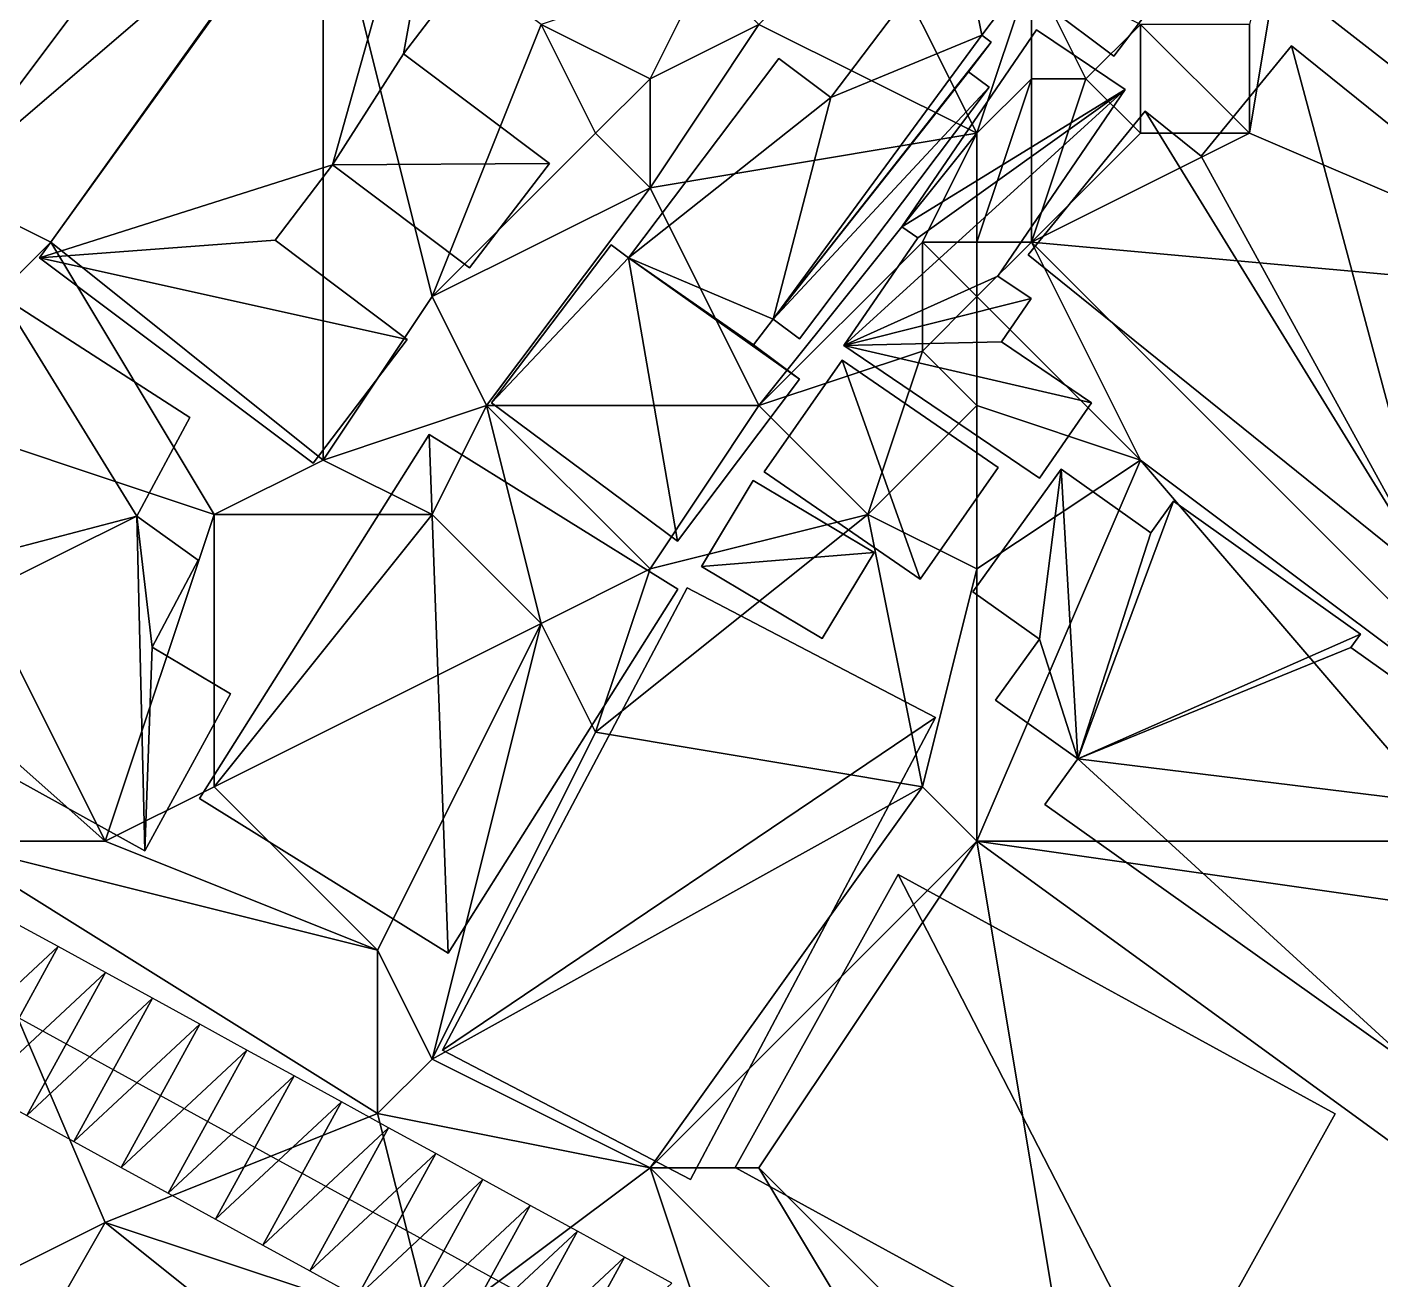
# Model space of a CAD drawing. Header units: metres. Extents: x -1103 to 901, y -902 to 905.
# Drawn here: x -976.87 to -927.17, y -46.11 to -0.1 of the extents above; entities that cross this region are included whole.
import ezdxf

# ---------------------------------------------------------------- set-up
doc = ezdxf.new("R2010")
doc.units = ezdxf.units.M
for name, color, linetype in [('OSM_BUILDING_FOOTPRINTS', 7, 'CONTINUOUS'), ('OSM_BUILDING_ROOFS', 1, 'CONTINUOUS'), ('OSM_BUILDING_WALLS', 8, 'CONTINUOUS'), ('OSM_ROAD_AXES', 2, 'CONTINUOUS'), ('OSM_ROAD_SURFACE', 9, 'CONTINUOUS'), ('OSM_TERRAIN', 3, 'CONTINUOUS')]:
    doc.layers.add(name, color=color, linetype=linetype)

msp = doc.modelspace()

# ---------------------------------------------------------------- linework, layer by layer
at = {"layer": 'OSM_BUILDING_FOOTPRINTS'}
for points in [[(-976.408, -8.569, 18.257), (-966.36, -16.111, 18.257), (-962.911, -11.576, 18.257), (-967.764, -7.927, 18.257), (-965.653, -5.162, 18.257), (-960.623, -8.944, 18.257), (-957.694, -5.107, 18.257), (-963.055, -1.081, 18.257), (-960.646, 2.07, 18.257), (-958.247, 0.268, 18.257), (-956.092, 3.088, 18.257), (-953.35, 1.031, 18.257), (-949.68, 5.842, 18.257), (-960.358, 13.716, 18.257), (-976.408, -8.569, 18.257)], [(-933.144, 3.442, 21.771), (-926.844, 11.427, 21.771), (-911.843, -0.273, 21.771), (-918.144, -8.258, 21.771), (-933.144, 3.442, 21.771)], [(-955.428, -8.093, 19.909), (-954.787, -8.568, 19.909), (-949.271, -1.258, 19.909), (-947.359, -2.685, 19.909), (-942.617, 3.597, 19.909), (-940.174, 1.783, 19.909), (-941.821, -0.395, 19.909), (-941.478, -0.65, 19.909), (-942.307, -1.745, 19.909), (-941.556, -2.309, 19.909), (-948.519, -11.543, 19.909), (-949.481, -10.824, 19.909), (-950.2, -11.775, 19.909), (-948.508, -13.025, 19.909), (-952.996, -18.975, 19.909), (-959.816, -13.899, 19.909), (-955.428, -8.093, 19.909)], [(-935.012, 1.418, 20.268), (-936.438, 2.491, 20.268), (-937.079, 1.64, 20.268), (-938.14, 2.436, 20.268), (-939.456, 0.688, 20.268), (-936.969, -1.169, 20.268), (-935.012, 1.418, 20.268)], [(-939.809, -0.196, 20.153), (-936.56, -2.397, 20.153), (-941.235, -9.243, 20.153), (-940.008, -10.072, 20.153), (-941.102, -11.664, 20.153), (-937.797, -13.898, 20.153), (-939.699, -16.663, 20.153), (-946.884, -11.797, 20.153), (-944.175, -7.838, 20.153), (-944.761, -7.44, 20.153), (-939.809, -0.196, 20.153)], [(-940.119, -8.468, 21.907), (-935.819, -3.193, 21.907), (-933.774, -4.841, 21.907), (-930.458, -0.782, 21.907), (-909.975, -17.282, 21.907), (-919.359, -28.772, 21.907), (-926.898, -22.679, 21.907), (-925.152, -20.534, 21.907), (-940.119, -8.468, 21.907)], [(-977.823, -9.973, 18.501), (-985.538, -21.386, 18.501), (-984.377, -23.808, 18.501), (-972.55, -30.355, 18.501), (-969.4, -24.582, 18.501), (-972.274, -22.868, 18.501), (-970.583, -19.683, 18.501), (-972.838, -18.068, 18.501), (-970.892, -14.441, 18.501), (-977.823, -9.973, 18.501)], [(-949.813, -16.431, 20.151), (-946.95, -12.328, 20.151), (-941.224, -16.276, 20.151), (-944.087, -20.379, 20.151), (-949.813, -16.431, 20.151)], [(-962.104, -15.06, 19.164), (-970.538, -28.43, 19.164), (-961.408, -34.115, 19.164), (-952.974, -20.744, 19.164), (-962.104, -15.06, 19.164)], [(-939.51, -28.651, 21.261), (-938.295, -26.97, 21.261), (-941.312, -24.814, 21.261), (-939.698, -22.58, 21.261), (-942.152, -20.843, 21.261), (-938.903, -16.331, 21.261), (-935.62, -18.676, 21.261), (-934.78, -17.515, 21.261), (-927.915, -22.391, 21.261), (-928.28, -22.889, 21.261), (-919.249, -29.314, 21.261), (-925.804, -38.405, 21.261), (-939.51, -28.651, 21.261)], [(-950.211, -16.752, 20.132), (-945.767, -19.395, 20.132), (-947.679, -22.558, 20.132), (-952.112, -19.915, 20.132), (-950.211, -16.752, 20.132)], [(-952.642, -20.689, 20.204), (-943.523, -25.455, 20.204), (-952.509, -42.431, 20.204), (-961.618, -37.676, 20.204), (-952.642, -20.689, 20.204)], [(-950.873, -41.988, 20.931), (-944.893, -31.217, 20.931), (-928.854, -40.008, 20.931), (-934.834, -50.78, 20.931), (-950.873, -41.988, 20.931)]]:
    msp.add_polyline3d(points, close=True, dxfattribs=at)
at = {"layer": 'OSM_BUILDING_ROOFS'}
for points in [[(-960.358, 13.716, 29.857), (-976.408, -8.569, 29.857), (-965.653, -5.162, 29.857)], [(-960.358, 13.716, 29.857), (-965.653, -5.162, 29.857), (-963.055, -1.081, 29.857)], [(-960.358, 13.716, 29.857), (-963.055, -1.081, 29.857), (-960.646, 2.07, 29.857)], [(-926.844, 11.427, 36.571), (-933.144, 3.442, 36.571), (-918.144, -8.258, 36.571)], [(-941.821, -0.395, 34.709), (-942.617, 3.597, 34.709), (-947.359, -2.685, 34.709)], [(-941.821, -0.395, 34.709), (-940.174, 1.783, 34.709), (-942.617, 3.597, 34.709)], [(-939.456, 0.688, 30.268), (-936.969, -1.169, 30.268), (-935.012, 1.418, 30.268)], [(-949.481, -10.824, 34.709), (-941.478, -0.65, 34.709), (-941.821, -0.395, 34.709)], [(-947.359, -2.685, 34.709), (-949.481, -10.824, 34.709), (-941.821, -0.395, 34.709)], [(-936.56, -2.397, 37.153), (-939.809, -0.196, 37.153), (-944.761, -7.44, 37.153)], [(-949.481, -10.824, 34.709), (-942.307, -1.745, 34.709), (-941.478, -0.65, 34.709)], [(-925.152, -20.534, 39.907), (-930.458, -0.782, 39.907), (-933.774, -4.841, 39.907)], [(-925.152, -20.534, 39.907), (-909.975, -17.282, 39.907), (-930.458, -0.782, 39.907)], [(-965.653, -5.162, 29.857), (-957.694, -5.107, 29.857), (-963.055, -1.081, 29.857)], [(-947.359, -2.685, 34.709), (-949.271, -1.258, 34.709), (-954.787, -8.568, 34.709)], [(-949.481, -10.824, 34.709), (-941.556, -2.309, 34.709), (-942.307, -1.745, 34.709)], [(-949.481, -10.824, 34.709), (-948.519, -11.543, 34.709), (-941.556, -2.309, 34.709)], [(-936.56, -2.397, 37.153), (-944.175, -7.838, 37.153), (-946.884, -11.797, 37.153)], [(-946.884, -11.797, 37.153), (-941.235, -9.243, 37.153), (-936.56, -2.397, 37.153)], [(-936.56, -2.397, 37.153), (-944.761, -7.44, 37.153), (-944.175, -7.838, 37.153)], [(-947.359, -2.685, 34.709), (-954.787, -8.568, 34.709), (-949.481, -10.824, 34.709)], [(-935.819, -3.193, 39.907), (-940.119, -8.468, 39.907), (-925.152, -20.534, 39.907)], [(-925.152, -20.534, 39.907), (-933.774, -4.841, 39.907), (-935.819, -3.193, 39.907)], [(-976.408, -8.569, 29.857), (-967.764, -7.927, 29.857), (-965.653, -5.162, 29.857)], [(-965.653, -5.162, 29.857), (-960.623, -8.944, 29.857), (-957.694, -5.107, 29.857)], [(-976.408, -8.569, 29.857), (-962.911, -11.576, 29.857), (-967.764, -7.927, 29.857)], [(-954.787, -8.568, 34.709), (-955.428, -8.093, 34.709), (-959.816, -13.899, 34.709)], [(-976.408, -8.569, 29.857), (-966.36, -16.111, 29.857), (-962.911, -11.576, 29.857)], [(-954.787, -8.568, 34.709), (-959.816, -13.899, 34.709), (-952.996, -18.975, 34.709)], [(-954.787, -8.568, 34.709), (-952.996, -18.975, 34.709), (-948.508, -13.025, 34.709)], [(-954.787, -8.568, 34.709), (-948.508, -13.025, 34.709), (-950.2, -11.775, 34.709)], [(-954.787, -8.568, 34.709), (-950.2, -11.775, 34.709), (-949.481, -10.824, 34.709)], [(-946.884, -11.797, 37.153), (-940.008, -10.072, 37.153), (-941.235, -9.243, 37.153)], [(-972.838, -18.068, 42.901), (-977.823, -9.973, 42.901), (-985.538, -21.386, 42.901)], [(-972.838, -18.068, 42.901), (-970.892, -14.441, 42.901), (-977.823, -9.973, 42.901)], [(-946.884, -11.797, 37.153), (-941.102, -11.664, 37.153), (-940.008, -10.072, 37.153)], [(-946.884, -11.797, 37.153), (-937.797, -13.898, 37.153), (-941.102, -11.664, 37.153)], [(-946.884, -11.797, 37.153), (-939.699, -16.663, 37.153), (-937.797, -13.898, 37.153)], [(-946.95, -12.328, 31.751), (-949.813, -16.431, 31.751), (-944.087, -20.379, 31.751)], [(-946.95, -12.328, 31.751), (-944.087, -20.379, 31.751), (-941.224, -16.276, 31.751)], [(-961.408, -34.115, 30.764), (-962.104, -15.06, 30.764), (-970.538, -28.43, 30.764)], [(-961.408, -34.115, 30.764), (-952.974, -20.744, 30.764), (-962.104, -15.06, 30.764)], [(-938.903, -16.331, 29.661), (-942.152, -20.843, 29.661), (-939.698, -22.58, 29.661)], [(-939.698, -22.58, 29.661), (-938.295, -26.97, 29.661), (-938.903, -16.331, 29.661)], [(-938.295, -26.97, 29.661), (-935.62, -18.676, 29.661), (-938.903, -16.331, 29.661)], [(-945.767, -19.395, 30.132), (-950.211, -16.752, 30.132), (-952.112, -19.915, 30.132)], [(-938.295, -26.97, 29.661), (-927.915, -22.391, 29.661), (-934.78, -17.515, 29.661)], [(-938.295, -26.97, 29.661), (-934.78, -17.515, 29.661), (-935.62, -18.676, 29.661)], [(-972.838, -18.068, 42.901), (-985.538, -21.386, 42.901), (-984.377, -23.808, 42.901)], [(-972.838, -18.068, 42.901), (-984.377, -23.808, 42.901), (-972.55, -30.355, 42.901)], [(-972.274, -22.868, 42.901), (-970.583, -19.683, 42.901), (-972.838, -18.068, 42.901)], [(-972.274, -22.868, 42.901), (-972.838, -18.068, 42.901), (-972.55, -30.355, 42.901)], [(-945.767, -19.395, 30.132), (-952.112, -19.915, 30.132), (-947.679, -22.558, 30.132)], [(-943.523, -25.455, 31.804), (-952.642, -20.689, 31.804), (-961.618, -37.676, 31.804)], [(-939.698, -22.58, 29.661), (-941.312, -24.814, 29.661), (-938.295, -26.97, 29.661)], [(-938.295, -26.97, 29.661), (-928.28, -22.889, 29.661), (-927.915, -22.391, 29.661)], [(-972.55, -30.355, 42.901), (-969.4, -24.582, 42.901), (-972.274, -22.868, 42.901)], [(-938.295, -26.97, 29.661), (-919.249, -29.314, 29.661), (-928.28, -22.889, 29.661)], [(-943.523, -25.455, 31.804), (-961.618, -37.676, 31.804), (-952.509, -42.431, 31.804)], [(-938.295, -26.97, 29.661), (-939.51, -28.651, 29.661), (-925.804, -38.405, 29.661)], [(-938.295, -26.97, 29.661), (-925.804, -38.405, 29.661), (-919.249, -29.314, 29.661)], [(-944.893, -31.217, 29.331), (-950.873, -41.988, 29.331), (-934.834, -50.78, 29.331)], [(-944.893, -31.217, 29.331), (-934.834, -50.78, 29.331), (-928.854, -40.008, 29.331)]]:
    msp.add_3dface(points, dxfattribs=at)
at = {"layer": 'OSM_BUILDING_WALLS'}
for points in [[(-960.358, 13.716, 18.257), (-976.408, -8.569, 18.257), (-976.408, -8.569, 29.857)], [(-960.358, 13.716, 18.257), (-976.408, -8.569, 29.857), (-960.358, 13.716, 29.857)], [(-942.617, 3.597, 19.909), (-947.359, -2.685, 19.909), (-947.359, -2.685, 34.709)], [(-942.617, 3.597, 19.909), (-947.359, -2.685, 34.709), (-942.617, 3.597, 34.709)], [(-933.144, 3.442, 21.771), (-918.144, -8.258, 21.771), (-918.144, -8.258, 36.571)], [(-933.144, 3.442, 21.771), (-918.144, -8.258, 36.571), (-933.144, 3.442, 36.571)], [(-963.055, -1.081, 18.257), (-960.646, 2.07, 18.257), (-960.646, 2.07, 29.857)], [(-963.055, -1.081, 18.257), (-960.646, 2.07, 29.857), (-963.055, -1.081, 29.857)], [(-941.821, -0.395, 19.909), (-940.174, 1.783, 19.909), (-940.174, 1.783, 34.709)], [(-941.821, -0.395, 19.909), (-940.174, 1.783, 34.709), (-941.821, -0.395, 34.709)], [(-936.969, -1.169, 20.268), (-935.012, 1.418, 20.268), (-935.012, 1.418, 30.268)], [(-936.969, -1.169, 20.268), (-935.012, 1.418, 30.268), (-936.969, -1.169, 30.268)], [(-939.456, 0.688, 20.268), (-936.969, -1.169, 20.268), (-936.969, -1.169, 30.268)], [(-939.456, 0.688, 20.268), (-936.969, -1.169, 30.268), (-939.456, 0.688, 30.268)], [(-939.809, -0.196, 20.153), (-944.761, -7.44, 20.153), (-944.761, -7.44, 37.153)], [(-939.809, -0.196, 20.153), (-944.761, -7.44, 37.153), (-939.809, -0.196, 37.153)], [(-941.478, -0.65, 19.909), (-941.821, -0.395, 19.909), (-941.821, -0.395, 34.709)], [(-941.478, -0.65, 19.909), (-941.821, -0.395, 34.709), (-941.478, -0.65, 34.709)], [(-936.56, -2.397, 20.153), (-939.809, -0.196, 20.153), (-939.809, -0.196, 37.153)], [(-936.56, -2.397, 20.153), (-939.809, -0.196, 37.153), (-936.56, -2.397, 37.153)], [(-942.307, -1.745, 19.909), (-941.478, -0.65, 19.909), (-941.478, -0.65, 34.709)], [(-942.307, -1.745, 19.909), (-941.478, -0.65, 34.709), (-942.307, -1.745, 34.709)], [(-930.458, -0.782, 21.907), (-933.774, -4.841, 21.907), (-933.774, -4.841, 39.907)], [(-930.458, -0.782, 21.907), (-933.774, -4.841, 39.907), (-930.458, -0.782, 39.907)], [(-909.975, -17.282, 21.907), (-930.458, -0.782, 21.907), (-930.458, -0.782, 39.907)], [(-909.975, -17.282, 21.907), (-930.458, -0.782, 39.907), (-909.975, -17.282, 39.907)], [(-957.694, -5.107, 18.257), (-963.055, -1.081, 18.257), (-963.055, -1.081, 29.857)], [(-957.694, -5.107, 18.257), (-963.055, -1.081, 29.857), (-957.694, -5.107, 29.857)], [(-949.271, -1.258, 19.909), (-954.787, -8.568, 19.909), (-954.787, -8.568, 34.709)], [(-949.271, -1.258, 19.909), (-954.787, -8.568, 34.709), (-949.271, -1.258, 34.709)], [(-947.359, -2.685, 19.909), (-949.271, -1.258, 19.909), (-949.271, -1.258, 34.709)], [(-947.359, -2.685, 19.909), (-949.271, -1.258, 34.709), (-947.359, -2.685, 34.709)], [(-941.556, -2.309, 19.909), (-942.307, -1.745, 19.909), (-942.307, -1.745, 34.709)], [(-941.556, -2.309, 19.909), (-942.307, -1.745, 34.709), (-941.556, -2.309, 34.709)], [(-948.519, -11.543, 19.909), (-941.556, -2.309, 19.909), (-941.556, -2.309, 34.709)], [(-948.519, -11.543, 19.909), (-941.556, -2.309, 34.709), (-948.519, -11.543, 34.709)], [(-941.235, -9.243, 20.153), (-936.56, -2.397, 20.153), (-936.56, -2.397, 37.153)], [(-941.235, -9.243, 20.153), (-936.56, -2.397, 37.153), (-941.235, -9.243, 37.153)], [(-935.819, -3.193, 21.907), (-940.119, -8.468, 21.907), (-940.119, -8.468, 39.907)], [(-935.819, -3.193, 21.907), (-940.119, -8.468, 39.907), (-935.819, -3.193, 39.907)], [(-933.774, -4.841, 21.907), (-935.819, -3.193, 21.907), (-935.819, -3.193, 39.907)], [(-933.774, -4.841, 21.907), (-935.819, -3.193, 39.907), (-933.774, -4.841, 39.907)], [(-967.764, -7.927, 18.257), (-965.653, -5.162, 18.257), (-965.653, -5.162, 29.857)], [(-967.764, -7.927, 18.257), (-965.653, -5.162, 29.857), (-967.764, -7.927, 29.857)], [(-965.653, -5.162, 18.257), (-960.623, -8.944, 18.257), (-960.623, -8.944, 29.857)], [(-965.653, -5.162, 18.257), (-960.623, -8.944, 29.857), (-965.653, -5.162, 29.857)], [(-960.623, -8.944, 18.257), (-957.694, -5.107, 18.257), (-957.694, -5.107, 29.857)], [(-960.623, -8.944, 18.257), (-957.694, -5.107, 29.857), (-960.623, -8.944, 29.857)], [(-944.761, -7.44, 20.153), (-944.175, -7.838, 20.153), (-944.175, -7.838, 37.153)], [(-944.761, -7.44, 20.153), (-944.175, -7.838, 37.153), (-944.761, -7.44, 37.153)], [(-962.911, -11.576, 18.257), (-967.764, -7.927, 18.257), (-967.764, -7.927, 29.857)], [(-962.911, -11.576, 18.257), (-967.764, -7.927, 29.857), (-962.911, -11.576, 29.857)], [(-944.175, -7.838, 20.153), (-946.884, -11.797, 20.153), (-946.884, -11.797, 37.153)], [(-944.175, -7.838, 20.153), (-946.884, -11.797, 37.153), (-944.175, -7.838, 37.153)], [(-955.428, -8.093, 19.909), (-959.816, -13.899, 19.909), (-959.816, -13.899, 34.709)], [(-955.428, -8.093, 19.909), (-959.816, -13.899, 34.709), (-955.428, -8.093, 34.709)], [(-954.787, -8.568, 19.909), (-955.428, -8.093, 19.909), (-955.428, -8.093, 34.709)], [(-954.787, -8.568, 19.909), (-955.428, -8.093, 34.709), (-954.787, -8.568, 34.709)], [(-976.408, -8.569, 18.257), (-966.36, -16.111, 18.257), (-966.36, -16.111, 29.857)], [(-976.408, -8.569, 18.257), (-966.36, -16.111, 29.857), (-976.408, -8.569, 29.857)], [(-940.119, -8.468, 21.907), (-925.152, -20.534, 21.907), (-925.152, -20.534, 39.907)], [(-940.119, -8.468, 21.907), (-925.152, -20.534, 39.907), (-940.119, -8.468, 39.907)], [(-940.008, -10.072, 20.153), (-941.235, -9.243, 20.153), (-941.235, -9.243, 37.153)], [(-940.008, -10.072, 20.153), (-941.235, -9.243, 37.153), (-940.008, -10.072, 37.153)], [(-970.892, -14.441, 18.501), (-977.823, -9.973, 18.501), (-977.823, -9.973, 42.901)], [(-970.892, -14.441, 18.501), (-977.823, -9.973, 42.901), (-970.892, -14.441, 42.901)], [(-941.102, -11.664, 20.153), (-940.008, -10.072, 20.153), (-940.008, -10.072, 37.153)], [(-941.102, -11.664, 20.153), (-940.008, -10.072, 37.153), (-941.102, -11.664, 37.153)], [(-950.2, -11.775, 19.909), (-949.481, -10.824, 19.909), (-949.481, -10.824, 34.709)], [(-950.2, -11.775, 19.909), (-949.481, -10.824, 34.709), (-950.2, -11.775, 34.709)], [(-949.481, -10.824, 19.909), (-948.519, -11.543, 19.909), (-948.519, -11.543, 34.709)], [(-949.481, -10.824, 19.909), (-948.519, -11.543, 34.709), (-949.481, -10.824, 34.709)], [(-966.36, -16.111, 18.257), (-962.911, -11.576, 18.257), (-962.911, -11.576, 29.857)], [(-966.36, -16.111, 18.257), (-962.911, -11.576, 29.857), (-966.36, -16.111, 29.857)], [(-948.508, -13.025, 19.909), (-950.2, -11.775, 19.909), (-950.2, -11.775, 34.709)], [(-948.508, -13.025, 19.909), (-950.2, -11.775, 34.709), (-948.508, -13.025, 34.709)], [(-946.884, -11.797, 20.153), (-939.699, -16.663, 20.153), (-939.699, -16.663, 37.153)], [(-946.884, -11.797, 20.153), (-939.699, -16.663, 37.153), (-946.884, -11.797, 37.153)], [(-937.797, -13.898, 20.153), (-941.102, -11.664, 20.153), (-941.102, -11.664, 37.153)], [(-937.797, -13.898, 20.153), (-941.102, -11.664, 37.153), (-937.797, -13.898, 37.153)], [(-946.95, -12.328, 20.151), (-949.813, -16.431, 20.151), (-949.813, -16.431, 31.751)], [(-946.95, -12.328, 20.151), (-949.813, -16.431, 31.751), (-946.95, -12.328, 31.751)], [(-941.224, -16.276, 20.151), (-946.95, -12.328, 20.151), (-946.95, -12.328, 31.751)], [(-941.224, -16.276, 20.151), (-946.95, -12.328, 31.751), (-941.224, -16.276, 31.751)], [(-952.996, -18.975, 19.909), (-948.508, -13.025, 19.909), (-948.508, -13.025, 34.709)], [(-952.996, -18.975, 19.909), (-948.508, -13.025, 34.709), (-952.996, -18.975, 34.709)], [(-959.816, -13.899, 19.909), (-952.996, -18.975, 19.909), (-952.996, -18.975, 34.709)], [(-959.816, -13.899, 19.909), (-952.996, -18.975, 34.709), (-959.816, -13.899, 34.709)], [(-939.699, -16.663, 20.153), (-937.797, -13.898, 20.153), (-937.797, -13.898, 37.153)], [(-939.699, -16.663, 20.153), (-937.797, -13.898, 37.153), (-939.699, -16.663, 37.153)], [(-972.838, -18.068, 18.501), (-970.892, -14.441, 18.501), (-970.892, -14.441, 42.901)], [(-972.838, -18.068, 18.501), (-970.892, -14.441, 42.901), (-972.838, -18.068, 42.901)], [(-962.104, -15.06, 19.164), (-970.538, -28.43, 19.164), (-970.538, -28.43, 30.764)], [(-962.104, -15.06, 19.164), (-970.538, -28.43, 30.764), (-962.104, -15.06, 30.764)], [(-952.974, -20.744, 19.164), (-962.104, -15.06, 19.164), (-962.104, -15.06, 30.764)], [(-952.974, -20.744, 19.164), (-962.104, -15.06, 30.764), (-952.974, -20.744, 30.764)], [(-944.087, -20.379, 20.151), (-941.224, -16.276, 20.151), (-941.224, -16.276, 31.751)], [(-944.087, -20.379, 20.151), (-941.224, -16.276, 31.751), (-944.087, -20.379, 31.751)], [(-938.903, -16.331, 21.261), (-942.152, -20.843, 21.261), (-942.152, -20.843, 29.661)], [(-938.903, -16.331, 21.261), (-942.152, -20.843, 29.661), (-938.903, -16.331, 29.661)], [(-935.62, -18.676, 21.261), (-938.903, -16.331, 21.261), (-938.903, -16.331, 29.661)], [(-935.62, -18.676, 21.261), (-938.903, -16.331, 29.661), (-935.62, -18.676, 29.661)], [(-950.211, -16.752, 20.132), (-952.112, -19.915, 20.132), (-952.112, -19.915, 30.132)], [(-950.211, -16.752, 20.132), (-952.112, -19.915, 30.132), (-950.211, -16.752, 30.132)], [(-945.767, -19.395, 20.132), (-950.211, -16.752, 20.132), (-950.211, -16.752, 30.132)], [(-945.767, -19.395, 20.132), (-950.211, -16.752, 30.132), (-945.767, -19.395, 30.132)], [(-949.813, -16.431, 20.151), (-944.087, -20.379, 20.151), (-944.087, -20.379, 31.751)], [(-949.813, -16.431, 20.151), (-944.087, -20.379, 31.751), (-949.813, -16.431, 31.751)], [(-934.78, -17.515, 21.261), (-935.62, -18.676, 21.261), (-935.62, -18.676, 29.661)], [(-934.78, -17.515, 21.261), (-935.62, -18.676, 29.661), (-934.78, -17.515, 29.661)], [(-927.915, -22.391, 21.261), (-934.78, -17.515, 21.261), (-934.78, -17.515, 29.661)], [(-927.915, -22.391, 21.261), (-934.78, -17.515, 29.661), (-927.915, -22.391, 29.661)], [(-970.583, -19.683, 18.501), (-972.838, -18.068, 18.501), (-972.838, -18.068, 42.901)], [(-970.583, -19.683, 18.501), (-972.838, -18.068, 42.901), (-970.583, -19.683, 42.901)], [(-972.274, -22.868, 18.501), (-970.583, -19.683, 18.501), (-970.583, -19.683, 42.901)], [(-972.274, -22.868, 18.501), (-970.583, -19.683, 42.901), (-972.274, -22.868, 42.901)], [(-947.679, -22.558, 20.132), (-945.767, -19.395, 20.132), (-945.767, -19.395, 30.132)], [(-947.679, -22.558, 20.132), (-945.767, -19.395, 30.132), (-947.679, -22.558, 30.132)], [(-952.112, -19.915, 20.132), (-947.679, -22.558, 20.132), (-947.679, -22.558, 30.132)], [(-952.112, -19.915, 20.132), (-947.679, -22.558, 30.132), (-952.112, -19.915, 30.132)], [(-952.642, -20.689, 20.204), (-961.618, -37.676, 20.204), (-961.618, -37.676, 31.804)], [(-952.642, -20.689, 20.204), (-961.618, -37.676, 31.804), (-952.642, -20.689, 31.804)], [(-961.408, -34.115, 19.164), (-952.974, -20.744, 19.164), (-952.974, -20.744, 30.764)], [(-961.408, -34.115, 19.164), (-952.974, -20.744, 30.764), (-961.408, -34.115, 30.764)], [(-943.523, -25.455, 20.204), (-952.642, -20.689, 20.204), (-952.642, -20.689, 31.804)], [(-943.523, -25.455, 20.204), (-952.642, -20.689, 31.804), (-943.523, -25.455, 31.804)], [(-942.152, -20.843, 21.261), (-939.698, -22.58, 21.261), (-939.698, -22.58, 29.661)], [(-942.152, -20.843, 21.261), (-939.698, -22.58, 29.661), (-942.152, -20.843, 29.661)], [(-939.698, -22.58, 21.261), (-941.312, -24.814, 21.261), (-941.312, -24.814, 29.661)], [(-939.698, -22.58, 21.261), (-941.312, -24.814, 29.661), (-939.698, -22.58, 29.661)], [(-928.28, -22.889, 21.261), (-927.915, -22.391, 21.261), (-927.915, -22.391, 29.661)], [(-928.28, -22.889, 21.261), (-927.915, -22.391, 29.661), (-928.28, -22.889, 29.661)], [(-969.4, -24.582, 18.501), (-972.274, -22.868, 18.501), (-972.274, -22.868, 42.901)], [(-969.4, -24.582, 18.501), (-972.274, -22.868, 42.901), (-969.4, -24.582, 42.901)], [(-919.249, -29.314, 21.261), (-928.28, -22.889, 21.261), (-928.28, -22.889, 29.661)], [(-919.249, -29.314, 21.261), (-928.28, -22.889, 29.661), (-919.249, -29.314, 29.661)], [(-984.377, -23.808, 18.501), (-972.55, -30.355, 18.501), (-972.55, -30.355, 42.901)], [(-984.377, -23.808, 18.501), (-972.55, -30.355, 42.901), (-984.377, -23.808, 42.901)], [(-972.55, -30.355, 18.501), (-969.4, -24.582, 18.501), (-969.4, -24.582, 42.901)], [(-972.55, -30.355, 18.501), (-969.4, -24.582, 42.901), (-972.55, -30.355, 42.901)], [(-941.312, -24.814, 21.261), (-938.295, -26.97, 21.261), (-938.295, -26.97, 29.661)], [(-941.312, -24.814, 21.261), (-938.295, -26.97, 29.661), (-941.312, -24.814, 29.661)], [(-952.509, -42.431, 20.204), (-943.523, -25.455, 20.204), (-943.523, -25.455, 31.804)], [(-952.509, -42.431, 20.204), (-943.523, -25.455, 31.804), (-952.509, -42.431, 31.804)], [(-938.295, -26.97, 21.261), (-939.51, -28.651, 21.261), (-939.51, -28.651, 29.661)], [(-938.295, -26.97, 21.261), (-939.51, -28.651, 29.661), (-938.295, -26.97, 29.661)], [(-970.538, -28.43, 19.164), (-961.408, -34.115, 19.164), (-961.408, -34.115, 30.764)], [(-970.538, -28.43, 19.164), (-961.408, -34.115, 30.764), (-970.538, -28.43, 30.764)], [(-939.51, -28.651, 21.261), (-925.804, -38.405, 21.261), (-925.804, -38.405, 29.661)], [(-939.51, -28.651, 21.261), (-925.804, -38.405, 29.661), (-939.51, -28.651, 29.661)], [(-944.893, -31.217, 20.931), (-950.873, -41.988, 20.931), (-950.873, -41.988, 29.331)], [(-944.893, -31.217, 20.931), (-950.873, -41.988, 29.331), (-944.893, -31.217, 29.331)], [(-928.854, -40.008, 20.931), (-944.893, -31.217, 20.931), (-944.893, -31.217, 29.331)], [(-928.854, -40.008, 20.931), (-944.893, -31.217, 29.331), (-928.854, -40.008, 29.331)], [(-961.618, -37.676, 20.204), (-952.509, -42.431, 20.204), (-952.509, -42.431, 31.804)], [(-961.618, -37.676, 20.204), (-952.509, -42.431, 31.804), (-961.618, -37.676, 31.804)], [(-934.834, -50.78, 20.931), (-928.854, -40.008, 20.931), (-928.854, -40.008, 29.331)], [(-934.834, -50.78, 20.931), (-928.854, -40.008, 29.331), (-934.834, -50.78, 29.331)], [(-950.873, -41.988, 20.931), (-934.834, -50.78, 20.931), (-934.834, -50.78, 29.331)], [(-950.873, -41.988, 20.931), (-934.834, -50.78, 29.331), (-950.873, -41.988, 29.331)]]:
    msp.add_3dface(points, dxfattribs=at)
at = {"layer": 'OSM_ROAD_AXES'}
msp.add_polyline3d([(-836.908, -123.458, 22.18), (-875.121, -90.956, 21.741), (-933.895, -60.247, 22.966), (-942.517, -55.513, 22.659), (-997.962, -25.091, 21.081), (-1087.653, 24.109, 18.022), (-1089.886, 25.325, 18.015), (-1100, 30.73, 18.096)], dxfattribs=at)
at = {"layer": 'OSM_ROAD_SURFACE'}
for points in [[(-979.204, 3.045, 19.683), (-977.959, -0.331, 19.81), (-976.785, 1.272, 19.731)], [(-975.727, -33.869, 21.389), (-977.46, -32.919, 21.293), (-980.346, -38.179, 21.115)], [(-975.727, -33.869, 21.389), (-980.346, -38.179, 21.115), (-978.613, -39.13, 21.14)], [(-973.994, -34.82, 21.486), (-975.727, -33.869, 21.389), (-978.613, -39.13, 21.14)], [(-973.994, -34.82, 21.486), (-978.613, -39.13, 21.14), (-976.881, -40.08, 21.328)], [(-972.262, -35.771, 21.583), (-973.994, -34.82, 21.486), (-976.881, -40.08, 21.328)], [(-972.262, -35.771, 21.583), (-976.881, -40.08, 21.328), (-975.148, -41.031, 21.509)], [(-970.529, -36.721, 21.679), (-972.262, -35.771, 21.583), (-975.148, -41.031, 21.509)], [(-970.529, -36.721, 21.679), (-975.148, -41.031, 21.509), (-973.415, -41.982, 21.605)], [(-968.796, -37.672, 21.776), (-970.529, -36.721, 21.679), (-973.415, -41.982, 21.605)], [(-968.796, -37.672, 21.776), (-973.415, -41.982, 21.605), (-971.683, -42.932, 21.702)], [(-967.064, -38.623, 21.873), (-968.796, -37.672, 21.776), (-971.683, -42.932, 21.702)], [(-967.064, -38.623, 21.873), (-971.683, -42.932, 21.702), (-969.95, -43.883, 21.821)], [(-965.331, -39.574, 21.969), (-967.064, -38.623, 21.873), (-969.95, -43.883, 21.821)], [(-965.331, -39.574, 21.969), (-969.95, -43.883, 21.821), (-968.217, -44.834, 21.943)], [(-963.598, -40.524, 22.077), (-965.331, -39.574, 21.969), (-968.217, -44.834, 21.943)], [(-963.598, -40.524, 22.077), (-968.217, -44.834, 21.943), (-966.485, -45.784, 22.064)], [(-961.866, -41.475, 22.203), (-963.598, -40.524, 22.077), (-966.485, -45.784, 22.064)], [(-961.866, -41.475, 22.203), (-966.485, -45.784, 22.064), (-964.752, -46.735, 22.186)], [(-960.133, -42.426, 22.329), (-961.866, -41.475, 22.203), (-964.752, -46.735, 22.186)], [(-960.133, -42.426, 22.329), (-964.752, -46.735, 22.186), (-963.019, -47.686, 22.302)], [(-958.4, -43.376, 22.456), (-960.133, -42.426, 22.329), (-963.019, -47.686, 22.302)], [(-958.4, -43.376, 22.456), (-963.019, -47.686, 22.302), (-961.286, -48.637, 22.354)], [(-956.668, -44.327, 22.575), (-958.4, -43.376, 22.456), (-961.286, -48.637, 22.354)], [(-956.668, -44.327, 22.575), (-961.286, -48.637, 22.354), (-959.554, -49.587, 22.456)], [(-954.935, -45.278, 22.654), (-956.668, -44.327, 22.575), (-959.554, -49.587, 22.456)], [(-954.935, -45.278, 22.654), (-959.554, -49.587, 22.456), (-957.821, -50.538, 22.529)], [(-953.202, -46.228, 22.733), (-954.935, -45.278, 22.654), (-957.821, -50.538, 22.529)]]:
    msp.add_3dface(points, dxfattribs=at)
at = {"layer": 'OSM_TERRAIN'}
for points in [[(-982, 2, 19.706), (-980, -6, 20.019), (-968, 10, 19.222)], [(-980, -6, 20.019), (-966, 6, 20.348), (-968, 10, 19.222)], [(-932, -4, 24.081), (-918, -10, 24.111), (-930, 8, 23.897)], [(-932, -4, 24.081), (-930, 8, 23.897), (-932, 0, 23.868)], [(-918, -10, 24.111), (-912, 0, 24.04), (-930, 8, 23.897)], [(-980, -6, 20.019), (-976, -8, 20.362), (-966, 6, 20.348)], [(-976, -8, 20.362), (-966, -16, 20.393), (-966, 6, 20.348)], [(-966, -16, 20.393), (-962, -10, 20.507), (-966, 6, 20.348)], [(-966, 6, 20.348), (-962, -10, 20.507), (-958, 0, 20.383)], [(-950, 0, 21.744), (-942, -4, 22.147), (-946, 4, 21.749)], [(-942, -4, 22.147), (-940, 2, 22.067), (-946, 4, 21.749)], [(-954, -2, 21.134), (-952, 2, 20.454), (-958, 0, 20.383)], [(-954, -2, 21.134), (-950, 0, 21.744), (-952, 2, 20.454)], [(-942, -4, 22.147), (-940, -2, 22.314), (-940, 2, 22.067)], [(-940, -2, 22.314), (-938, -2, 23.215), (-940, 2, 22.067)], [(-938, -2, 23.215), (-936, 0, 23.005), (-940, 2, 22.067)], [(-962, -10, 20.507), (-956, -4, 20.788), (-958, 0, 20.383)], [(-956, -4, 20.788), (-954, -2, 21.134), (-958, 0, 20.383)], [(-954, -6, 21.857), (-950, 0, 21.744), (-954, -2, 21.134)], [(-954, -6, 21.857), (-942, -4, 22.147), (-950, 0, 21.744)], [(-936, -4, 24.081), (-936, 0, 23.005), (-938, -2, 23.215)], [(-936, -4, 24.081), (-932, -4, 24.081), (-936, 0, 23.005)], [(-936, 0, 23.005), (-932, -4, 24.081), (-932, 0, 23.868)], [(-956, -4, 20.788), (-954, -6, 21.857), (-954, -2, 21.134)], [(-942, -8, 23.355), (-940, -8, 24.014), (-940, -2, 22.314)], [(-942, -8, 23.355), (-940, -2, 22.314), (-942, -4, 22.147)], [(-940, -2, 22.314), (-940, -8, 24.014), (-938, -2, 23.215)], [(-940, -8, 24.014), (-936, -4, 24.081), (-938, -2, 23.215)], [(-962, -10, 20.507), (-954, -6, 21.857), (-956, -4, 20.788)], [(-950, -14, 22.027), (-942, -4, 22.147), (-954, -6, 21.857)], [(-950, -14, 22.027), (-944, -8, 22.335), (-942, -4, 22.147)], [(-944, -8, 22.335), (-942, -8, 23.355), (-942, -4, 22.147)], [(-940, -8, 24.014), (-918, -10, 24.111), (-932, -4, 24.081)], [(-940, -8, 24.014), (-932, -4, 24.081), (-936, -4, 24.081)], [(-982, -14, 20.697), (-976, -8, 20.362), (-980, -6, 20.019)], [(-960, -14, 21.986), (-954, -6, 21.857), (-962, -10, 20.507)], [(-960, -14, 21.986), (-950, -14, 22.027), (-954, -6, 21.857)], [(-970, -18, 20.719), (-976, -8, 20.362), (-982, -14, 20.697)], [(-970, -18, 20.719), (-966, -16, 20.393), (-976, -8, 20.362)], [(-950, -14, 22.027), (-944, -12, 22.731), (-944, -8, 22.335)], [(-944, -12, 22.731), (-942, -10, 23.275), (-944, -8, 22.335)], [(-942, -10, 23.275), (-942, -8, 23.355), (-944, -8, 22.335)], [(-936, -16, 23.429), (-940, -8, 24.014), (-942, -10, 23.275)], [(-942, -10, 23.275), (-940, -8, 24.014), (-942, -8, 23.355)], [(-936, -16, 23.429), (-920, -28, 24.081), (-940, -8, 24.014)], [(-940, -8, 24.014), (-920, -28, 24.081), (-918, -10, 24.111)], [(-960, -14, 21.986), (-962, -10, 20.507), (-966, -16, 20.393)], [(-942, -14, 22.771), (-942, -10, 23.275), (-944, -12, 22.731)], [(-942, -14, 22.771), (-936, -16, 23.429), (-942, -10, 23.275)], [(-946, -18, 22.545), (-944, -12, 22.731), (-950, -14, 22.027)], [(-946, -18, 22.545), (-942, -14, 22.771), (-944, -12, 22.731)], [(-980, -30, 21.081), (-974, -30, 20.862), (-992, -14, 20.639)], [(-992, -14, 20.639), (-974, -30, 20.862), (-982, -14, 20.697)], [(-974, -30, 20.862), (-970, -18, 20.719), (-982, -14, 20.697)], [(-966, -16, 20.393), (-962, -18, 21.474), (-960, -14, 21.986)], [(-958, -22, 21.474), (-960, -14, 21.986), (-962, -18, 21.474)], [(-958, -22, 21.474), (-954, -20, 22.061), (-960, -14, 21.986)], [(-954, -20, 22.061), (-950, -14, 22.027), (-960, -14, 21.986)], [(-954, -20, 22.061), (-946, -18, 22.545), (-950, -14, 22.027)], [(-942, -20, 23.321), (-942, -14, 22.771), (-946, -18, 22.545)], [(-942, -14, 22.771), (-942, -20, 23.321), (-936, -16, 23.429)], [(-970, -18, 20.719), (-962, -18, 21.474), (-966, -16, 20.393)], [(-942, -30, 23.108), (-924, -30, 23.394), (-936, -16, 23.429)], [(-942, -30, 23.108), (-936, -16, 23.429), (-942, -20, 23.321)], [(-924, -30, 23.394), (-920, -28, 24.081), (-936, -16, 23.429)], [(-974, -30, 20.862), (-970, -28, 21.474), (-970, -18, 20.719)], [(-970, -28, 21.474), (-958, -22, 21.474), (-962, -18, 21.474)], [(-970, -28, 21.474), (-962, -18, 21.474), (-970, -18, 20.719)], [(-956, -26, 22.389), (-944, -28, 22.691), (-946, -18, 22.545)], [(-956, -26, 22.389), (-946, -18, 22.545), (-954, -20, 22.061)], [(-944, -28, 22.691), (-942, -20, 23.321), (-946, -18, 22.545)], [(-956, -26, 22.389), (-954, -20, 22.061), (-958, -22, 21.474)], [(-944, -28, 22.691), (-942, -30, 23.108), (-942, -20, 23.321)], [(-964, -34, 21.59), (-958, -22, 21.474), (-970, -28, 21.474)], [(-964, -34, 21.59), (-962, -38, 22.446), (-958, -22, 21.474)], [(-962, -38, 22.446), (-956, -26, 22.389), (-958, -22, 21.474)], [(-962, -38, 22.446), (-944, -28, 22.691), (-956, -26, 22.389)], [(-974, -30, 20.862), (-964, -34, 21.59), (-970, -28, 21.474)], [(-962, -38, 22.446), (-954, -42, 22.624), (-944, -28, 22.691)], [(-954, -42, 22.624), (-942, -30, 23.108), (-944, -28, 22.691)], [(-978, -46, 21.045), (-974, -44, 21.552), (-980, -30, 21.081)], [(-974, -44, 21.552), (-964, -40, 21.99), (-980, -30, 21.081)], [(-964, -40, 21.99), (-964, -34, 21.59), (-980, -30, 21.081)], [(-980, -30, 21.081), (-964, -34, 21.59), (-974, -30, 20.862)], [(-950, -42, 23), (-942, -30, 23.108), (-954, -42, 22.624)], [(-950, -42, 23), (-938, -54, 22.987), (-942, -30, 23.108)], [(-938, -54, 22.987), (-920, -46, 23.048), (-942, -30, 23.108)], [(-920, -46, 23.048), (-914, -34, 23.731), (-942, -30, 23.108)], [(-942, -30, 23.108), (-914, -34, 23.731), (-924, -30, 23.394)], [(-964, -40, 21.99), (-962, -38, 22.446), (-964, -34, 21.59)], [(-914, -74, 22.983), (-892, -36, 23.065), (-938, -54, 22.987)], [(-938, -54, 22.987), (-892, -36, 23.065), (-920, -46, 23.048)], [(-964, -40, 21.99), (-954, -42, 22.624), (-962, -38, 22.446)], [(-974, -44, 21.552), (-962, -48, 22.322), (-964, -40, 21.99)], [(-962, -48, 22.322), (-954, -42, 22.624), (-964, -40, 21.99)], [(-962, -48, 22.322), (-950, -54, 22.864), (-954, -42, 22.624)], [(-950, -54, 22.864), (-944, -52, 22.943), (-954, -42, 22.624)], [(-954, -42, 22.624), (-944, -52, 22.943), (-950, -42, 23)], [(-944, -52, 22.943), (-938, -54, 22.987), (-950, -42, 23)], [(-982, -58, 21.269), (-964, -52, 21.434), (-974, -44, 21.552)], [(-982, -58, 21.269), (-974, -44, 21.552), (-978, -46, 21.045)], [(-964, -52, 21.434), (-962, -48, 22.322), (-974, -44, 21.552)]]:
    msp.add_3dface(points, dxfattribs=at)

doc.saveas('drawing.dxf')
